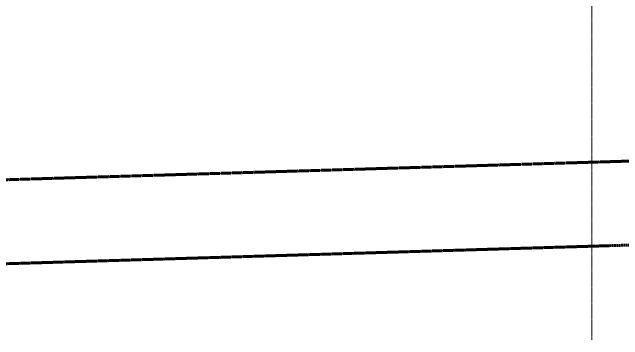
# Model space of a CAD drawing. Header units: inches. Extents: x -4105 to -1989, y 9836 to 11159.
# Drawn here: x -3402.7 to -3141.1, y 9836.2 to 9976.6 of the extents above; entities that cross this region are included whole.
import ezdxf

# ---------------------------------------------------------------- set-up
doc = ezdxf.new("R2010")
doc.units = ezdxf.units.IN
doc.header["$MEASUREMENT"] = 0
doc.linetypes.add('Double Dash 3_8_', pattern=[1, 0.375, -0.125, 0.125, -0.125, 0.125, -0.125])
doc.linetypes.add('Grid Line 1_2_', pattern=[0.875, 0.5, -0.125, 0.125, -0.125])
for name, color, linetype, lineweight in [('0-1', 7, 'Continuous', 5), ('C-PROP-LINE-1', 250, 'Double Dash 3_8_', 60), ('S-GRID-1', 1, 'Grid Line 1_2_', 9)]:
    doc.layers.add(name, color=color, linetype=linetype, lineweight=lineweight)
doc.layers.add('0-3', color=255, linetype='Continuous', lineweight=5, transparency=1)

# ---------------------------------------------------------------- blocks, each defined once
blk = doc.blocks.new('Family - ___-1878357-ENLARGED FLOOR PLAN - 3RD FLOOR PLAN - WEST')
at = {"layer": 'C-PROP-LINE-1'}
for p, q in [((-3867.12, 9890.98), (-2053.9, 9945.26)), ((-3638.56, 9861.81), (-2053.9, 9909.25))]:
    blk.add_line(p, q, dxfattribs=at)
blk = doc.blocks.new('CTR - 1st Phase - Shell_rvt-1-ENLARGED FLOOR PLAN - 3RD FLOOR PLAN - WEST')
at = {"layer": 'S-GRID-1'}
blk.add_line((-3154.32, 9836.18), (-3154.32, 11126.32), dxfattribs=at)
at = {"layer": '0-3'}
blk.add_blockref('Family - ___-1878357-ENLARGED FLOOR PLAN - 3RD FLOOR PLAN - WEST', (0, 0), dxfattribs=at)

msp = doc.modelspace()

# ---------------------------------------------------------------- block references
at = {"layer": '0-1'}
msp.add_blockref('CTR - 1st Phase - Shell_rvt-1-ENLARGED FLOOR PLAN - 3RD FLOOR PLAN - WEST', (0, 0), dxfattribs=at)

doc.saveas('drawing.dxf')
